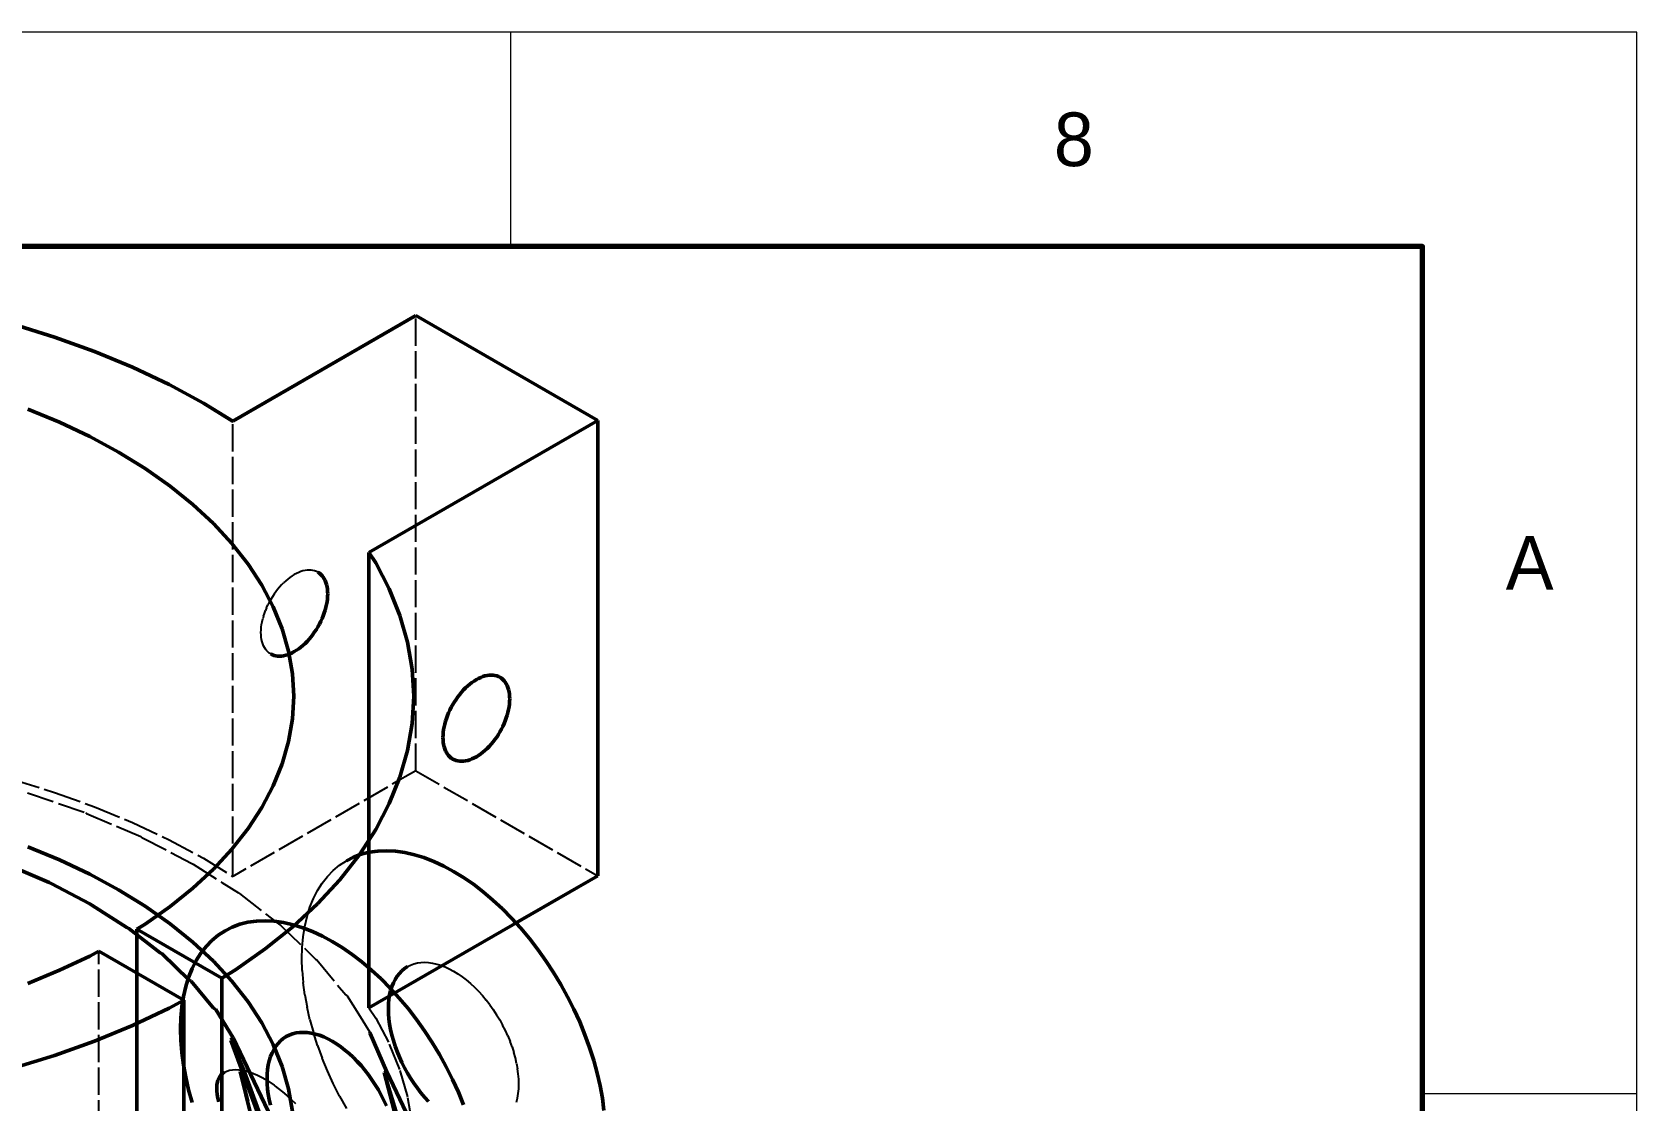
# Model space of a CAD drawing. Header units: millimetres. Extents: x 0 to 420, y 0 to 297.
# Drawn here: x 345.2 to 420, y 247.2 to 297 of the extents above; entities that cross this region are included whole.
import ezdxf
from ezdxf.enums import TextEntityAlignment as Align

# ---------------------------------------------------------------- set-up
doc = ezdxf.new("R2010")
doc.units = ezdxf.units.MM
doc.linetypes.add('DASHED', pattern=[1.524, 1.27, -0.254])
for name, color, linetype, lineweight in [('FINA', 7, 'CONTINUOUS', 18), ('NORMA', 7, 'CONTINUOUS', 70), ('OCULTA', 8, 'DASHED', 25), ('TEXTO', 7, 'CONTINUOUS', 25), ('VISIBLE', 7, 'CONTINUOUS', 50)]:
    doc.layers.add(name, color=color, linetype=linetype, lineweight=lineweight)

msp = doc.modelspace()

# ---------------------------------------------------------------- linework, layer by layer
at = {"layer": 'FINA'}
for p, q in [((367.5, 287), (367.5, 297)), ((410, 247.5), (420, 247.5))]:
    msp.add_line(p, q, dxfattribs=at)
msp.add_lwpolyline([(0, 0), (420, 0), (420, 297), (0, 297)], close=True, dxfattribs=at)
at = {"layer": 'NORMA'}
msp.add_lwpolyline([(20, 10), (410, 10), (410, 287), (20, 287)], close=True, dxfattribs=at)
at = {"layer": 'OCULTA'}
for p, q in [((363.067, 262.555), (363.067, 283.784)), ((354.536, 257.629), (354.536, 278.858)), ((357.309, 271.637), (357.207, 271.567)), ((357.41, 271.7), (357.309, 271.637)), ((357.512, 271.754), (357.41, 271.7)), ((357.613, 271.801), (357.512, 271.754)), ((357.714, 271.84), (357.613, 271.801)), ((357.813, 271.871), (357.714, 271.84)), ((357.91, 271.893), (357.813, 271.871)), ((358.006, 271.907), (357.91, 271.893)), ((358.098, 271.912), (358.006, 271.907)), ((358.188, 271.908), (358.098, 271.912)), ((358.275, 271.896), (358.188, 271.908)), ((358.357, 271.875), (358.275, 271.896)), ((358.436, 271.846), (358.357, 271.875)), ((358.51, 271.809), (358.436, 271.846)), ((356.546, 270.898), (356.463, 270.782)), ((356.632, 271.01), (356.546, 270.898)), ((356.722, 271.117), (356.632, 271.01)), ((356.815, 271.219), (356.722, 271.117)), ((356.815, 271.219), (356.91, 271.316)), ((357.008, 271.406), (356.91, 271.316)), ((357.107, 271.49), (357.008, 271.406)), ((357.207, 271.567), (357.107, 271.49)), ((356.117, 270.154), (356.063, 270.024)), ((356.117, 270.154), (356.176, 270.284)), ((356.241, 270.412), (356.176, 270.284)), ((356.31, 270.538), (356.241, 270.412)), ((356.385, 270.662), (356.31, 270.538)), ((356.463, 270.782), (356.385, 270.662)), ((355.868, 269.247), (355.885, 269.373)), ((355.885, 269.373), (355.908, 269.501)), ((355.908, 269.501), (355.937, 269.63)), ((355.973, 269.761), (355.937, 269.63)), ((355.973, 269.761), (356.015, 269.892)), ((356.015, 269.892), (356.063, 270.024)), ((355.855, 269.005), (355.858, 269.125)), ((355.858, 268.89), (355.855, 269.005)), ((355.858, 269.125), (355.868, 269.247)), ((355.868, 268.778), (355.858, 268.89)), ((355.885, 268.672), (355.868, 268.778)), ((355.908, 268.571), (355.885, 268.672)), ((355.937, 268.475), (355.908, 268.571)), ((355.973, 268.386), (355.937, 268.475)), ((356.015, 268.303), (355.973, 268.386)), ((356.063, 268.227), (356.015, 268.303)), ((356.117, 268.159), (356.063, 268.227)), ((356.176, 268.097), (356.117, 268.159)), ((356.241, 268.044), (356.176, 268.097)), ((356.31, 267.998), (356.241, 268.044)), ((344.296, 262.143), (346.23, 261.546)), ((363.067, 262.555), (354.536, 257.629)), ((363.067, 262.555), (371.552, 257.656)), ((344.971, 261.529), (347.667, 260.596)), ((346.23, 261.546), (348.091, 260.878)), ((347.667, 260.596), (347.725, 260.562)), ((347.725, 260.562), (350.25, 259.481)), ((348.091, 260.878), (349.873, 260.14)), ((349.873, 260.14), (351.568, 259.338)), ((350.25, 259.481), (350.307, 259.448)), ((350.307, 259.448), (352.636, 258.229)), ((351.568, 259.338), (353.168, 258.472)), ((352.636, 258.229), (352.691, 258.197)), ((352.691, 258.197), (354.036, 257.341)), ((353.168, 258.472), (354.536, 257.629)), ((359.225, 257.904), (359.519, 258.148)), ((359.519, 258.148), (359.835, 258.355)), ((358.711, 257.313), (358.956, 257.626)), ((358.956, 257.626), (359.225, 257.904)), ((354.036, 257.341), (354.802, 256.853)), ((354.802, 256.853), (354.857, 256.821)), ((354.857, 256.821), (356.73, 255.363)), ((358.302, 256.591), (358.493, 256.968)), ((358.493, 256.968), (358.711, 257.313)), ((358.005, 255.752), (358.139, 256.185)), ((358.139, 256.185), (358.302, 256.591)), ((356.73, 255.363), (356.786, 255.33)), ((356.786, 255.33), (358.402, 253.774)), ((357.824, 254.808), (357.9, 255.292)), ((357.9, 255.292), (358.005, 255.752)), ((357.779, 254.303), (357.824, 254.808)), ((348.295, 233.729), (348.295, 254.141)), ((357.764, 253.777), (357.779, 254.303)), ((357.779, 253.235), (357.764, 253.777)), ((358.402, 253.774), (358.461, 253.74)), ((358.461, 253.74), (359.805, 252.099)), ((357.779, 253.235), (357.824, 252.677)), ((362.685, 253.419), (362.83, 253.492)), ((362.83, 253.492), (362.984, 253.549)), ((362.984, 253.549), (363.146, 253.59)), ((363.146, 253.59), (363.315, 253.613)), ((363.315, 253.613), (363.49, 253.62)), ((363.49, 253.62), (363.671, 253.61)), ((363.671, 253.61), (363.858, 253.584)), ((363.858, 253.584), (364.048, 253.541)), ((364.048, 253.541), (364.242, 253.481)), ((364.242, 253.481), (364.438, 253.405)), ((364.438, 253.405), (364.636, 253.313)), ((364.636, 253.313), (364.835, 253.206)), ((364.835, 253.206), (365.034, 253.084)), ((365.034, 253.084), (365.232, 252.947)), ((365.232, 252.947), (365.428, 252.796)), ((357.9, 252.106), (357.824, 252.677)), ((365.428, 252.796), (365.622, 252.632)), ((365.622, 252.632), (365.812, 252.455)), ((365.812, 252.455), (365.998, 252.267)), ((365.998, 252.267), (366.18, 252.067)), ((357.9, 252.106), (358.005, 251.525)), ((358.139, 250.936), (358.005, 251.525)), ((359.805, 252.099), (359.868, 252.063)), ((359.868, 252.063), (360.394, 251.214)), ((360.886, 251.498), (361.202, 251.013)), ((366.18, 252.067), (366.355, 251.858)), ((366.524, 251.639), (366.355, 251.858)), ((366.524, 251.639), (366.686, 251.412)), ((366.686, 251.412), (366.84, 251.177)), ((358.139, 250.936), (358.302, 250.342)), ((360.394, 251.214), (360.926, 250.355)), ((361.202, 251.013), (361.838, 249.802)), ((366.84, 251.177), (366.985, 250.936)), ((366.985, 250.936), (367.121, 250.69)), ((367.247, 250.44), (367.121, 250.69)), ((358.493, 249.745), (358.302, 250.342)), ((367.363, 250.186), (367.247, 250.44)), ((367.363, 250.186), (367.468, 249.93)), ((367.562, 249.673), (367.468, 249.93)), ((358.493, 249.745), (358.711, 249.148)), ((358.956, 248.553), (358.711, 249.148)), ((361.838, 249.802), (362.336, 248.569)), ((367.562, 249.673), (367.644, 249.417)), ((367.714, 249.161), (367.644, 249.417)), ((367.772, 248.908), (367.714, 249.161)), ((354.162, 248.498), (354.269, 248.549)), ((354.269, 248.549), (354.389, 248.587)), ((354.389, 248.587), (354.52, 248.61)), ((354.52, 248.61), (354.663, 248.618)), ((354.663, 248.618), (354.816, 248.612)), ((354.816, 248.612), (354.979, 248.592)), ((354.979, 248.592), (355.151, 248.557)), ((355.151, 248.557), (355.242, 248.533)), ((355.242, 248.533), (355.327, 248.506)), ((355.327, 248.506), (355.506, 248.438)), ((355.506, 248.438), (355.692, 248.356)), ((359.225, 247.963), (358.956, 248.553)), ((362.336, 248.569), (362.693, 247.321)), ((367.772, 248.908), (367.817, 248.658)), ((367.849, 248.413), (367.817, 248.658)), ((367.869, 248.173), (367.849, 248.413)), ((355.692, 248.356), (355.884, 248.26)), ((355.884, 248.26), (356.081, 248.152)), ((356.081, 248.152), (356.272, 248.025)), ((356.272, 248.025), (356.466, 247.886)), ((356.466, 247.886), (356.519, 247.846)), ((356.519, 247.846), (356.664, 247.736)), ((356.664, 247.736), (356.863, 247.575)), ((359.519, 247.381), (359.225, 247.963)), ((367.849, 247.496), (367.869, 247.714)), ((367.875, 247.94), (367.869, 248.173)), ((367.869, 247.714), (367.875, 247.94)), ((356.863, 247.575), (357.063, 247.404)), ((357.063, 247.404), (357.262, 247.223)), ((357.262, 247.223), (357.462, 247.034)), ((359.519, 247.381), (359.835, 246.808)), ((362.693, 247.321), (362.908, 246.061)), ((367.772, 247.091), (367.817, 247.288)), ((367.817, 247.288), (367.849, 247.496))]:
    msp.add_line(p, q, dxfattribs=at)
at = {"layer": 'VISIBLE'}
for p, q in [((363.067, 283.784), (354.536, 278.858)), ((354.536, 278.858), (363.067, 283.784)), ((363.067, 283.784), (371.552, 278.885)), ((363.067, 283.784), (363.067, 283.784)), ((363.067, 283.784), (363.067, 283.784)), ((363.067, 283.784), (371.552, 278.885)), ((344.296, 283.372), (346.23, 282.775)), ((344.296, 283.372), (346.23, 282.775)), ((346.23, 282.775), (348.091, 282.107)), ((346.23, 282.775), (346.23, 282.775)), ((346.23, 282.775), (348.091, 282.107)), ((348.091, 282.107), (349.873, 281.369)), ((348.091, 282.107), (348.091, 282.107)), ((348.091, 282.107), (349.873, 281.369)), ((349.873, 281.369), (351.568, 280.566)), ((349.873, 281.369), (349.873, 281.369)), ((349.873, 281.369), (351.568, 280.566)), ((351.568, 280.566), (353.168, 279.701)), ((351.568, 280.566), (351.568, 280.566)), ((351.568, 280.566), (353.168, 279.701)), ((346.464, 278.804), (344.98, 279.418)), ((353.168, 279.701), (354.536, 278.858)), ((353.168, 279.701), (353.168, 279.701)), ((353.168, 279.701), (354.535, 278.858)), ((346.464, 278.804), (347.875, 278.136)), ((354.535, 278.858), (354.535, 278.858)), ((354.535, 278.858), (354.535, 278.858)), ((354.535, 278.858), (354.535, 278.858)), ((354.535, 278.858), (354.536, 278.858)), ((354.536, 278.858), (354.536, 278.858)), ((354.536, 278.858), (354.536, 278.858)), ((354.536, 278.858), (354.536, 278.858)), ((354.536, 278.858), (354.536, 278.858)), ((354.536, 278.858), (354.536, 278.858)), ((354.536, 278.858), (354.536, 278.858)), ((354.536, 278.858), (354.536, 278.858)), ((371.552, 278.885), (360.886, 272.726)), ((371.552, 257.656), (371.552, 278.885)), ((371.552, 278.885), (371.552, 278.885)), ((371.552, 278.885), (371.552, 278.885)), ((371.552, 278.885), (371.552, 257.656)), ((347.875, 278.136), (349.208, 277.415)), ((349.208, 277.415), (350.456, 276.646)), ((350.456, 276.646), (351.614, 275.831)), ((351.614, 275.831), (352.678, 274.974)), ((352.678, 274.974), (353.642, 274.079)), ((353.642, 274.079), (354.502, 273.149)), ((354.502, 273.149), (355.256, 272.189)), ((360.886, 251.498), (360.886, 272.726)), ((360.886, 272.726), (361.202, 272.242)), ((355.256, 272.189), (355.899, 271.203)), ((358.58, 271.763), (358.51, 271.809)), ((358.644, 271.709), (358.58, 271.763)), ((358.704, 271.648), (358.644, 271.709)), ((358.757, 271.579), (358.704, 271.648)), ((361.202, 272.242), (361.838, 271.031)), ((355.899, 271.203), (356.429, 270.194)), ((358.805, 271.503), (358.757, 271.579)), ((358.847, 271.42), (358.805, 271.503)), ((358.883, 271.331), (358.847, 271.42)), ((358.913, 271.236), (358.883, 271.331)), ((358.936, 271.135), (358.913, 271.236)), ((358.953, 271.028), (358.936, 271.135)), ((358.963, 270.917), (358.953, 271.028)), ((358.966, 270.801), (358.963, 270.917)), ((361.838, 271.031), (362.336, 269.798)), ((356.429, 270.194), (356.843, 269.167)), ((358.847, 270.046), (358.883, 270.176)), ((358.883, 270.176), (358.913, 270.306)), ((358.913, 270.306), (358.936, 270.434)), ((358.936, 270.434), (358.953, 270.559)), ((358.953, 270.559), (358.963, 270.682)), ((358.963, 270.682), (358.966, 270.801)), ((358.58, 269.394), (358.51, 269.268)), ((358.644, 269.522), (358.58, 269.394)), ((358.704, 269.652), (358.644, 269.522)), ((358.704, 269.652), (358.757, 269.783)), ((358.757, 269.783), (358.805, 269.914)), ((358.847, 270.046), (358.805, 269.914)), ((362.336, 269.798), (362.693, 268.549)), ((356.843, 269.167), (357.141, 268.127)), ((358.006, 268.587), (357.91, 268.491)), ((358.098, 268.689), (358.006, 268.587)), ((358.188, 268.797), (358.098, 268.689)), ((358.275, 268.909), (358.188, 268.797)), ((358.357, 269.025), (358.275, 268.909)), ((358.436, 269.145), (358.357, 269.025)), ((358.436, 269.145), (358.51, 269.268)), ((356.385, 267.961), (356.31, 267.998)), ((356.463, 267.931), (356.385, 267.961)), ((356.546, 267.911), (356.463, 267.931)), ((356.632, 267.899), (356.546, 267.911)), ((356.722, 267.895), (356.632, 267.899)), ((356.815, 267.9), (356.722, 267.895)), ((356.91, 267.914), (356.815, 267.9)), ((357.008, 267.936), (356.91, 267.914)), ((357.107, 267.966), (357.008, 267.936)), ((357.207, 268.005), (357.107, 267.966)), ((357.141, 268.127), (357.32, 267.078)), ((357.309, 268.052), (357.207, 268.005)), ((357.41, 268.107), (357.309, 268.052)), ((357.512, 268.17), (357.41, 268.107)), ((357.613, 268.24), (357.512, 268.17)), ((357.714, 268.317), (357.613, 268.24)), ((357.813, 268.401), (357.714, 268.317)), ((357.91, 268.491), (357.813, 268.401)), ((362.693, 268.549), (362.908, 267.29)), ((362.908, 267.29), (362.98, 266.025)), ((357.32, 267.078), (357.38, 266.025)), ((365.3, 266.32), (365.395, 266.417)), ((365.493, 266.507), (365.395, 266.417)), ((365.592, 266.591), (365.493, 266.507)), ((365.692, 266.668), (365.592, 266.591)), ((365.794, 266.738), (365.692, 266.668)), ((365.896, 266.801), (365.794, 266.738)), ((365.997, 266.855), (365.896, 266.801)), ((366.099, 266.902), (365.997, 266.855)), ((366.199, 266.941), (366.099, 266.902)), ((366.298, 266.972), (366.199, 266.941)), ((366.396, 266.994), (366.298, 266.972)), ((366.491, 267.008), (366.396, 266.994)), ((366.584, 267.013), (366.491, 267.008)), ((366.673, 267.009), (366.584, 267.013)), ((366.76, 266.997), (366.673, 267.009)), ((366.843, 266.976), (366.76, 266.997)), ((366.921, 266.947), (366.843, 266.976)), ((366.996, 266.91), (366.921, 266.947)), ((367.065, 266.864), (366.996, 266.91)), ((367.13, 266.81), (367.065, 266.864)), ((367.189, 266.749), (367.13, 266.81)), ((367.243, 266.68), (367.189, 266.749)), ((367.291, 266.604), (367.243, 266.68)), ((367.333, 266.521), (367.291, 266.604)), ((367.369, 266.432), (367.333, 266.521)), ((367.398, 266.337), (367.369, 266.432)), ((357.38, 266.025), (357.32, 264.971)), ((362.98, 266.025), (362.908, 264.76)), ((364.796, 265.639), (364.726, 265.513)), ((364.87, 265.763), (364.796, 265.639)), ((364.949, 265.883), (364.87, 265.763)), ((365.031, 265.999), (364.949, 265.883)), ((365.118, 266.111), (365.031, 265.999)), ((365.208, 266.218), (365.118, 266.111)), ((365.3, 266.32), (365.208, 266.218)), ((367.421, 266.236), (367.398, 266.337)), ((367.438, 266.129), (367.421, 266.236)), ((367.421, 265.535), (367.438, 265.66)), ((367.448, 266.018), (367.438, 266.129)), ((367.438, 265.66), (367.448, 265.783)), ((367.451, 265.902), (367.448, 266.018)), ((367.448, 265.783), (367.451, 265.902)), ((357.32, 264.971), (357.141, 263.922)), ((364.458, 264.862), (364.422, 264.731)), ((364.458, 264.862), (364.5, 264.993)), ((364.5, 264.993), (364.548, 265.125)), ((364.602, 265.255), (364.548, 265.125)), ((364.602, 265.255), (364.661, 265.385)), ((364.726, 265.513), (364.661, 265.385)), ((367.189, 264.753), (367.243, 264.884)), ((367.243, 264.884), (367.291, 265.015)), ((367.333, 265.147), (367.291, 265.015)), ((367.333, 265.147), (367.369, 265.277)), ((367.369, 265.277), (367.398, 265.407)), ((367.398, 265.407), (367.421, 265.535)), ((362.908, 264.76), (362.693, 263.5)), ((364.34, 264.106), (364.343, 264.226)), ((364.343, 263.991), (364.34, 264.106)), ((364.343, 264.226), (364.353, 264.348)), ((364.353, 264.348), (364.37, 264.474)), ((364.37, 264.474), (364.393, 264.602)), ((364.393, 264.602), (364.422, 264.731)), ((366.843, 264.126), (366.76, 264.01)), ((366.921, 264.246), (366.843, 264.126)), ((366.921, 264.246), (366.996, 264.369)), ((367.065, 264.495), (366.996, 264.369)), ((367.13, 264.623), (367.065, 264.495)), ((367.189, 264.753), (367.13, 264.623)), ((357.141, 263.922), (356.843, 262.882)), ((362.693, 263.5), (362.336, 262.252)), ((364.353, 263.879), (364.343, 263.991)), ((364.37, 263.773), (364.353, 263.879)), ((364.393, 263.672), (364.37, 263.773)), ((364.422, 263.576), (364.393, 263.672)), ((364.458, 263.487), (364.422, 263.576)), ((364.5, 263.404), (364.458, 263.487)), ((364.548, 263.328), (364.5, 263.404)), ((366.199, 263.418), (366.099, 263.341)), ((366.298, 263.502), (366.199, 263.418)), ((366.396, 263.592), (366.298, 263.502)), ((366.491, 263.688), (366.396, 263.592)), ((366.584, 263.79), (366.491, 263.688)), ((366.673, 263.898), (366.584, 263.79)), ((366.76, 264.01), (366.673, 263.898)), ((356.843, 262.882), (356.429, 261.856)), ((364.602, 263.26), (364.548, 263.328)), ((364.661, 263.198), (364.602, 263.26)), ((364.726, 263.145), (364.661, 263.198)), ((364.796, 263.099), (364.726, 263.145)), ((364.87, 263.062), (364.796, 263.099)), ((364.949, 263.032), (364.87, 263.062)), ((365.031, 263.012), (364.949, 263.032)), ((365.118, 263), (365.031, 263.012)), ((365.208, 262.996), (365.118, 263)), ((365.3, 263.001), (365.208, 262.996)), ((365.395, 263.015), (365.3, 263.001)), ((365.493, 263.037), (365.395, 263.015)), ((365.592, 263.067), (365.493, 263.037)), ((365.692, 263.106), (365.592, 263.067)), ((365.794, 263.153), (365.692, 263.106)), ((365.896, 263.208), (365.794, 263.153)), ((365.997, 263.271), (365.896, 263.208)), ((366.099, 263.341), (365.997, 263.271)), ((356.429, 261.856), (355.899, 260.847)), ((362.336, 262.252), (361.838, 261.019)), ((355.899, 260.847), (355.256, 259.861)), ((361.838, 261.019), (361.202, 259.808)), ((355.256, 259.861), (354.502, 258.901)), ((361.202, 259.808), (360.43, 258.623)), ((346.464, 258.392), (344.98, 259.006)), ((354.502, 258.901), (353.642, 257.971)), ((344.024, 258.18), (345.98, 257.342)), ((346.464, 258.392), (347.875, 257.723)), ((360.43, 258.623), (359.525, 257.471)), ((359.835, 258.355), (360.173, 258.526)), ((360.173, 258.526), (360.53, 258.658)), ((360.53, 258.658), (360.906, 258.752)), ((360.906, 258.752), (361.299, 258.807)), ((361.299, 258.807), (361.707, 258.824)), ((361.707, 258.824), (362.129, 258.801)), ((362.129, 258.801), (362.562, 258.739)), ((362.562, 258.739), (363.005, 258.638)), ((363.005, 258.638), (363.455, 258.5)), ((363.455, 258.5), (363.912, 258.323)), ((363.912, 258.323), (364.372, 258.109)), ((347.875, 257.723), (349.208, 257.003)), ((353.642, 257.971), (352.678, 257.076)), ((359.525, 257.471), (358.491, 256.354)), ((371.552, 257.656), (360.886, 251.498)), ((364.372, 258.109), (364.835, 257.86)), ((364.835, 257.86), (365.297, 257.575)), ((365.297, 257.575), (365.758, 257.257)), ((371.552, 257.656), (367.741, 255.456)), ((371.552, 257.656), (371.552, 257.656)), ((371.552, 257.656), (371.552, 257.656)), ((345.98, 257.342), (346.075, 257.288)), ((346.075, 257.288), (347.88, 256.343)), ((349.208, 257.003), (350.456, 256.233)), ((352.678, 257.076), (351.614, 256.219)), ((365.758, 257.257), (366.214, 256.907)), ((366.214, 256.907), (366.665, 256.525)), ((347.88, 256.343), (347.973, 256.29)), ((347.973, 256.29), (349.608, 255.248)), ((350.456, 256.233), (351.614, 255.418)), ((351.614, 256.219), (350.456, 255.404)), ((358.491, 256.354), (357.334, 255.28)), ((366.665, 256.525), (367.108, 256.114)), ((367.108, 256.114), (367.541, 255.676)), ((349.608, 255.248), (349.701, 255.194)), ((349.701, 255.194), (351.152, 254.064)), ((350.456, 255.404), (350.063, 255.162)), ((350.063, 234.749), (350.063, 255.162)), ((350.063, 255.162), (354.023, 252.876)), ((351.614, 255.418), (352.678, 254.562)), ((354.178, 255.089), (354.516, 255.26)), ((354.516, 255.26), (354.873, 255.392)), ((354.873, 255.392), (355.25, 255.486)), ((355.25, 255.486), (355.642, 255.541)), ((355.642, 255.541), (356.051, 255.558)), ((356.051, 255.558), (356.472, 255.535)), ((357.334, 255.28), (356.057, 254.251)), ((356.472, 255.535), (356.905, 255.473)), ((356.905, 255.473), (357.348, 255.372)), ((357.348, 255.372), (357.799, 255.234)), ((357.799, 255.234), (358.255, 255.057)), ((367.541, 255.676), (367.962, 255.212)), ((367.741, 255.456), (367.741, 255.456)), ((367.741, 255.456), (367.741, 255.456)), ((367.741, 255.456), (367.741, 255.456)), ((367.741, 255.456), (367.741, 255.456)), ((367.741, 255.456), (367.741, 255.456)), ((367.741, 255.456), (367.741, 255.456)), ((367.741, 255.456), (367.741, 255.456)), ((367.741, 255.456), (367.741, 255.456)), ((367.741, 255.456), (367.741, 255.455)), ((367.741, 255.455), (367.741, 255.455)), ((367.741, 255.455), (367.741, 255.455)), ((367.741, 255.455), (367.741, 255.455)), ((367.741, 255.455), (367.741, 255.455)), ((367.741, 255.455), (367.741, 255.455)), ((367.741, 255.455), (367.741, 255.455)), ((367.741, 255.455), (367.741, 255.455)), ((367.741, 255.455), (367.741, 255.455)), ((367.741, 255.455), (367.741, 255.455)), ((367.741, 255.455), (367.962, 255.212)), ((367.962, 255.212), (368.37, 254.725)), ((367.962, 255.212), (367.962, 255.212)), ((367.962, 255.212), (368.37, 254.725)), ((352.678, 254.562), (353.642, 253.667)), ((353.299, 254.36), (353.568, 254.638)), ((353.568, 254.638), (353.862, 254.882)), ((353.862, 254.882), (354.178, 255.089)), ((358.255, 255.057), (358.716, 254.843)), ((358.716, 254.843), (359.178, 254.594)), ((359.178, 254.594), (359.64, 254.309)), ((368.37, 254.725), (368.763, 254.216)), ((368.37, 254.725), (368.37, 254.725)), ((368.37, 254.725), (368.763, 254.216)), ((347.875, 253.914), (346.464, 253.246)), ((348.295, 254.141), (347.875, 253.914)), ((348.295, 254.141), (352.255, 251.855)), ((351.152, 254.064), (351.247, 254.01)), ((351.247, 254.01), (352.499, 252.804)), ((352.645, 253.325), (352.836, 253.702)), ((352.836, 253.702), (353.054, 254.047)), ((353.054, 254.047), (353.299, 254.36)), ((353.642, 253.667), (354.502, 252.737)), ((356.057, 254.251), (354.666, 253.272)), ((359.64, 254.309), (360.101, 253.991)), ((360.101, 253.991), (360.558, 253.641)), ((360.558, 253.641), (361.008, 253.259)), ((368.763, 254.216), (369.139, 253.687)), ((368.763, 254.216), (368.763, 254.216)), ((368.763, 254.216), (369.139, 253.687)), ((369.139, 253.687), (369.497, 253.142)), ((369.139, 253.687), (369.139, 253.687)), ((369.139, 253.687), (369.497, 253.142)), ((346.464, 253.246), (344.98, 252.632)), ((352.348, 252.486), (352.482, 252.919)), ((352.482, 252.919), (352.645, 253.325)), ((354.666, 253.272), (354.023, 252.876)), ((361.008, 253.259), (361.451, 252.848)), ((362.108, 252.822), (362.202, 252.971)), ((362.202, 252.971), (362.307, 253.105)), ((362.307, 253.105), (362.423, 253.225)), ((362.423, 253.225), (362.549, 253.33)), ((362.549, 253.33), (362.685, 253.419)), ((369.835, 252.582), (369.497, 253.142)), ((369.497, 253.142), (369.497, 253.142)), ((369.497, 253.142), (369.835, 252.582)), ((352.243, 252.026), (352.348, 252.486)), ((352.499, 252.804), (352.598, 252.747)), ((352.598, 252.747), (353.639, 251.476)), ((354.023, 231.647), (354.023, 252.876)), ((354.502, 252.737), (355.256, 251.777)), ((361.451, 252.848), (361.884, 252.41)), ((361.853, 252.102), (361.898, 252.299)), ((361.884, 252.41), (362.305, 251.946)), ((361.898, 252.299), (361.956, 252.486)), ((361.956, 252.486), (362.026, 252.66)), ((362.026, 252.66), (362.108, 252.822)), ((369.835, 252.582), (370.151, 252.009)), ((369.835, 252.582), (369.835, 252.582)), ((369.835, 252.582), (370.151, 252.009)), ((351.568, 251.483), (349.873, 250.68)), ((352.255, 251.855), (351.568, 251.483)), ((352.122, 251.037), (352.167, 251.542)), ((352.167, 251.542), (352.243, 252.026)), ((352.255, 230.626), (352.255, 251.855)), ((353.639, 251.476), (353.744, 251.415)), ((353.744, 251.415), (354.564, 250.091)), ((355.256, 251.777), (355.899, 250.79)), ((361.794, 251.45), (361.801, 251.676)), ((361.801, 251.217), (361.794, 251.45)), ((361.801, 251.676), (361.82, 251.894)), ((361.82, 251.894), (361.853, 252.102)), ((362.305, 251.946), (362.714, 251.459)), ((362.714, 251.459), (363.106, 250.95)), ((370.151, 252.009), (370.445, 251.427)), ((370.151, 252.009), (370.151, 252.009)), ((370.151, 252.009), (370.445, 251.427)), ((370.714, 250.837), (370.445, 251.427)), ((370.445, 251.427), (370.445, 251.427)), ((370.445, 251.427), (370.714, 250.837)), ((349.873, 250.68), (348.091, 249.943)), ((352.107, 250.511), (352.122, 251.037)), ((355.899, 250.79), (356.429, 249.782)), ((361.82, 250.977), (361.801, 251.217)), ((361.853, 250.732), (361.82, 250.977)), ((361.853, 250.732), (361.898, 250.482)), ((363.106, 250.95), (363.483, 250.421)), ((370.714, 250.837), (370.959, 250.242)), ((370.714, 250.837), (370.714, 250.837)), ((370.714, 250.837), (370.959, 250.242)), ((348.091, 249.943), (346.23, 249.275)), ((352.122, 249.969), (352.107, 250.511)), ((352.122, 249.969), (352.167, 249.411)), ((354.564, 250.091), (354.449, 249.986)), ((375.155, 194.008), (354.449, 249.986)), ((354.449, 249.986), (355.041, 248.621)), ((379.48, 197.966), (354.564, 250.091)), ((356.65, 249.839), (356.766, 249.959)), ((356.766, 249.959), (356.892, 250.064)), ((356.892, 250.064), (357.028, 250.153)), ((357.028, 250.153), (357.173, 250.226)), ((357.173, 250.226), (357.327, 250.283)), ((357.327, 250.283), (357.489, 250.324)), ((357.489, 250.324), (357.658, 250.347)), ((357.658, 250.347), (357.833, 250.354)), ((357.833, 250.354), (358.014, 250.344)), ((358.014, 250.344), (358.201, 250.318)), ((358.201, 250.318), (358.391, 250.275)), ((358.391, 250.275), (358.585, 250.215)), ((358.585, 250.215), (358.781, 250.139)), ((358.781, 250.139), (358.979, 250.047)), ((358.979, 250.047), (359.178, 249.94)), ((359.178, 249.94), (359.377, 249.818)), ((360.926, 250.355), (360.938, 250.306)), ((360.938, 250.306), (361.702, 248.545)), ((361.898, 250.482), (361.956, 250.229)), ((362.026, 249.973), (361.956, 250.229)), ((362.108, 249.717), (362.026, 249.973)), ((363.483, 250.421), (363.84, 249.876)), ((370.959, 250.242), (371.177, 249.645)), ((370.959, 250.242), (370.959, 250.242)), ((370.959, 250.242), (371.177, 249.645)), ((346.23, 249.275), (344.296, 248.678)), ((352.243, 248.84), (352.167, 249.411)), ((356.241, 249.033), (356.299, 249.22)), ((356.299, 249.22), (356.369, 249.394)), ((356.369, 249.394), (356.451, 249.556)), ((356.429, 249.782), (356.843, 248.755)), ((356.451, 249.556), (356.545, 249.705)), ((356.545, 249.705), (356.65, 249.839)), ((359.377, 249.818), (359.575, 249.681)), ((359.575, 249.681), (359.771, 249.53)), ((359.771, 249.53), (359.965, 249.366)), ((359.965, 249.366), (360.155, 249.189)), ((360.155, 249.189), (360.342, 249.001)), ((362.108, 249.717), (362.202, 249.46)), ((362.202, 249.46), (362.307, 249.204)), ((362.307, 249.204), (362.423, 248.95)), ((364.178, 249.316), (363.84, 249.876)), ((364.178, 249.316), (364.494, 248.743)), ((371.368, 249.048), (371.177, 249.645)), ((371.177, 249.645), (371.177, 249.645)), ((371.177, 249.645), (371.368, 249.048)), ((352.243, 248.84), (352.348, 248.259)), ((353.985, 248.354), (354.067, 248.433)), ((354.067, 248.433), (354.162, 248.498)), ((355.041, 248.621), (354.882, 248.53)), ((369.2, 190.57), (354.882, 248.53)), ((354.882, 248.53), (355.239, 247.139)), ((375.155, 194.008), (355.041, 248.621)), ((356.137, 248.184), (356.144, 248.41)), ((356.144, 248.41), (356.163, 248.628)), ((356.163, 248.628), (356.196, 248.836)), ((356.196, 248.836), (356.241, 249.033)), ((356.843, 248.755), (357.141, 247.715)), ((360.342, 249.001), (360.523, 248.801)), ((360.523, 248.801), (360.698, 248.592)), ((360.867, 248.373), (360.698, 248.592)), ((361.702, 248.545), (361.597, 248.484)), ((378.027, 194.85), (361.597, 248.484)), ((361.597, 248.484), (362.058, 246.689)), ((385.305, 199.051), (361.702, 248.545)), ((362.549, 248.7), (362.423, 248.95)), ((362.549, 248.7), (362.685, 248.454)), ((362.685, 248.454), (362.83, 248.213)), ((364.494, 248.743), (364.788, 248.161)), ((371.368, 249.048), (371.531, 248.454)), ((371.368, 249.048), (371.368, 249.048)), ((371.368, 249.048), (371.531, 248.454)), ((371.665, 247.865), (371.531, 248.454)), ((371.531, 248.454), (371.531, 248.454)), ((371.531, 248.454), (371.665, 247.865)), ((352.482, 247.67), (352.348, 248.259)), ((352.482, 247.67), (352.645, 247.076)), ((353.793, 247.773), (353.802, 247.913)), ((353.798, 247.623), (353.793, 247.773)), ((353.802, 247.913), (353.825, 248.04)), ((353.825, 248.04), (353.85, 248.119)), ((353.85, 248.119), (353.862, 248.156)), ((353.862, 248.156), (353.917, 248.261)), ((353.917, 248.261), (353.985, 248.354)), ((356.144, 247.951), (356.137, 248.184)), ((356.163, 247.711), (356.144, 247.951)), ((356.196, 247.466), (356.163, 247.711)), ((357.141, 247.715), (357.32, 246.666)), ((360.867, 248.373), (361.029, 248.146)), ((361.029, 248.146), (361.183, 247.911)), ((361.183, 247.911), (361.328, 247.67)), ((361.328, 247.67), (361.464, 247.424)), ((362.83, 248.213), (362.984, 247.978)), ((363.146, 247.751), (362.984, 247.978)), ((363.146, 247.751), (363.315, 247.532)), ((365.057, 247.571), (364.788, 248.161)), ((371.77, 247.284), (371.665, 247.865)), ((371.665, 247.865), (371.665, 247.865)), ((371.665, 247.865), (371.77, 247.284)), ((353.817, 247.462), (353.798, 247.623)), ((353.849, 247.291), (353.817, 247.462)), ((353.894, 247.111), (353.849, 247.291)), ((356.196, 247.466), (356.241, 247.216)), ((356.241, 247.216), (356.299, 246.963)), ((361.59, 247.174), (361.464, 247.424)), ((361.706, 246.92), (361.59, 247.174)), ((363.315, 247.532), (363.49, 247.323)), ((363.49, 247.323), (363.671, 247.123)), ((365.057, 247.571), (365.302, 246.976)), ((371.845, 246.713), (371.77, 247.284)), ((371.77, 247.284), (371.77, 247.284)), ((371.77, 247.284), (371.845, 246.713))]:
    msp.add_line(p, q, dxfattribs=at)

# ---------------------------------------------------------------- texts
at = {"layer": 'TEXTO'}
for s, p in [('8', (393.75, 292)), ('A', (415, 272.25))]:
    msp.add_text(s, height=2.5, dxfattribs=at).set_placement(p, align=Align.MIDDLE_CENTER)

doc.saveas('drawing.dxf')
